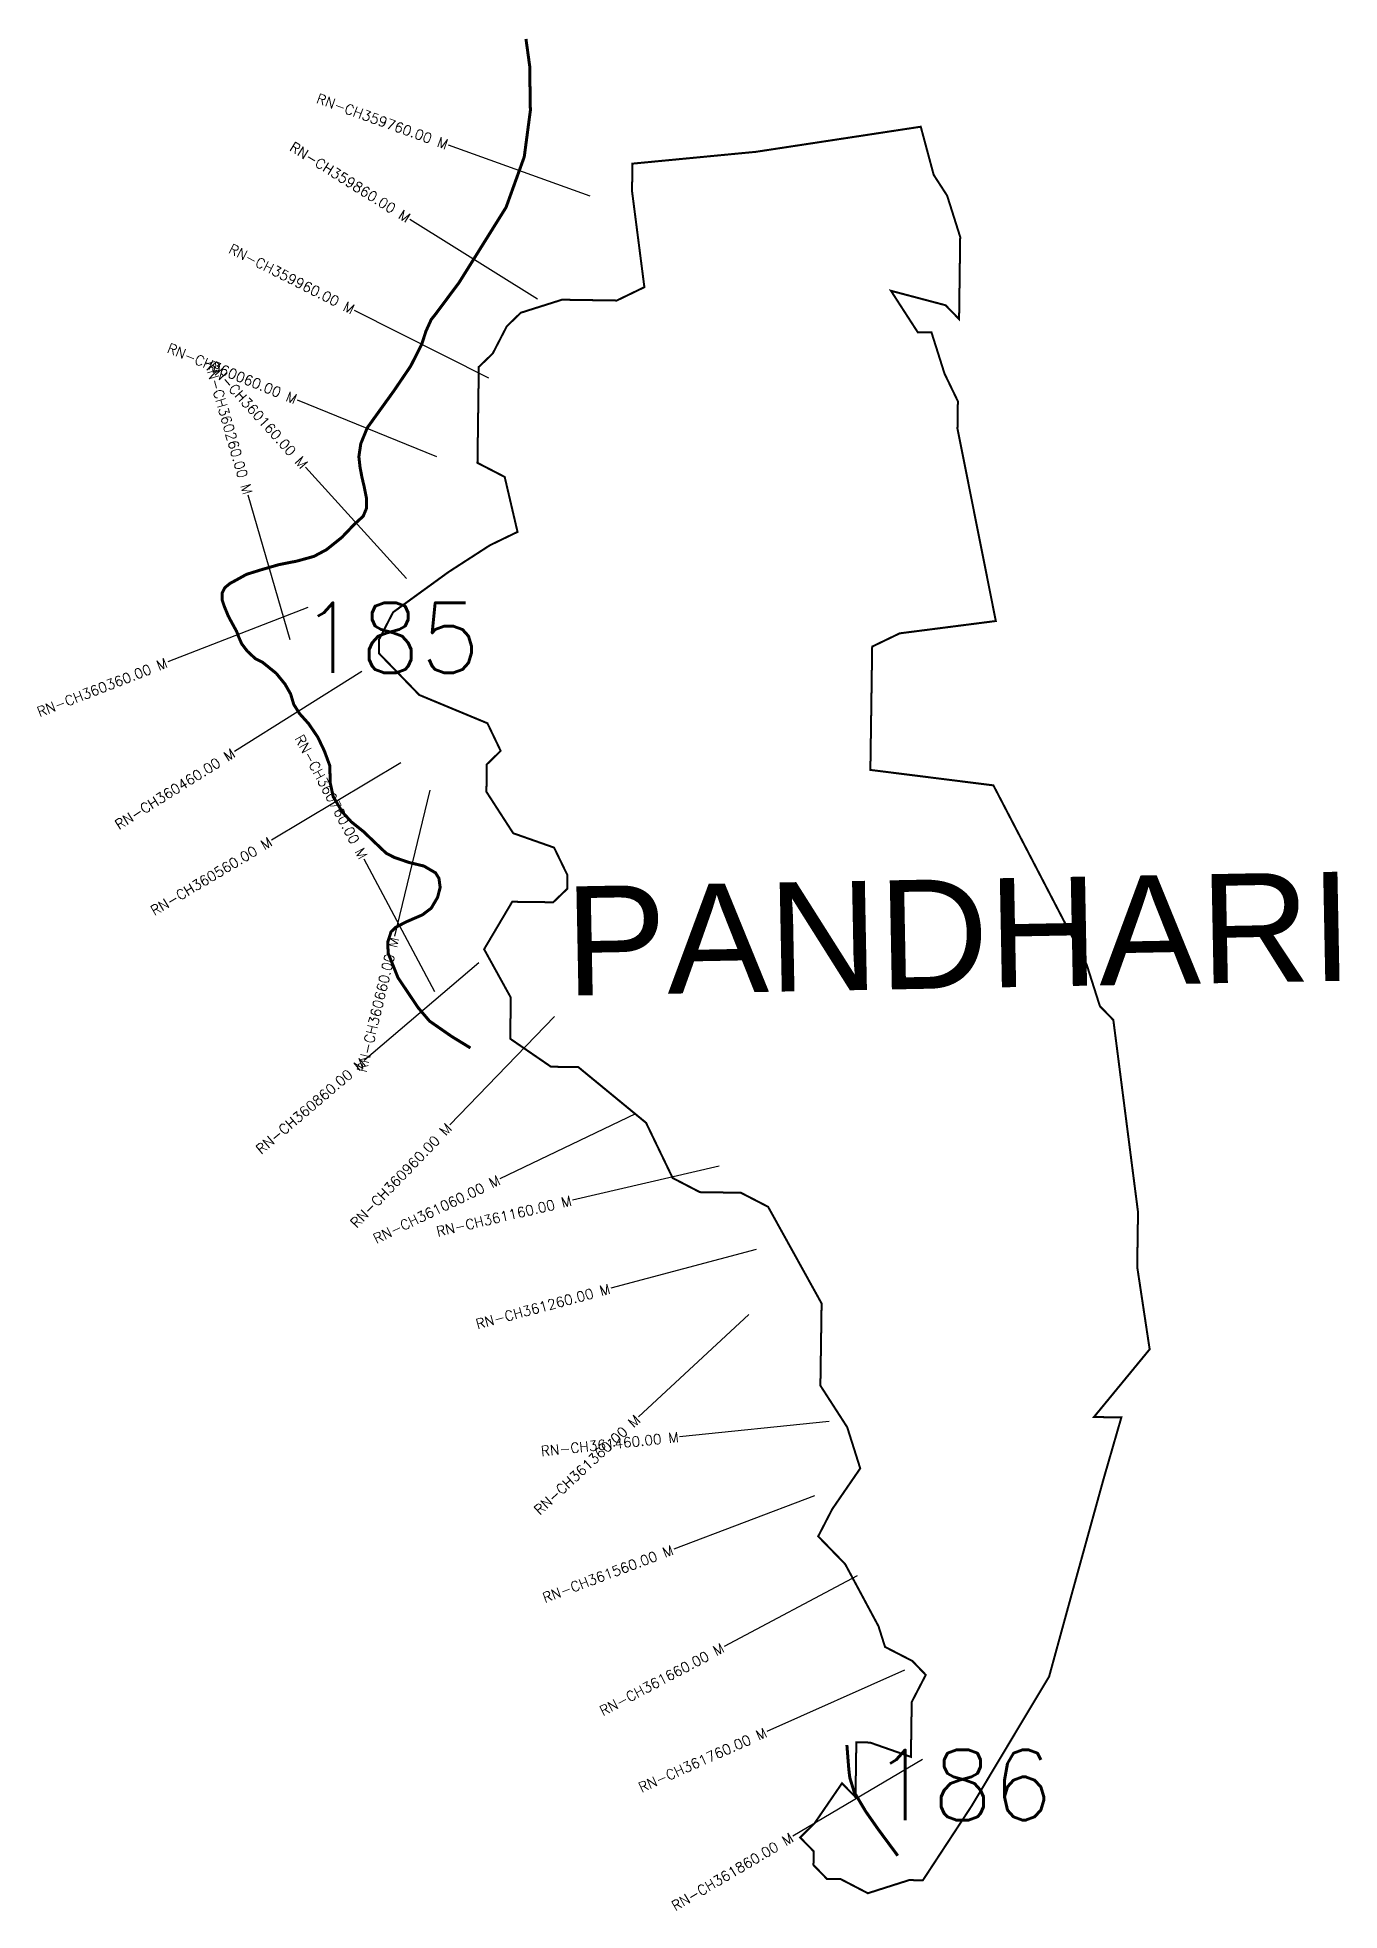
# Model space of a CAD drawing. Header units: metres. Extents: x 297133 to 298430, y 1972040 to 1973907.
import ezdxf
from ezdxf.enums import TextEntityAlignment as Align

# ---------------------------------------------------------------- set-up
doc = ezdxf.new("R2010")
doc.units = ezdxf.units.M
doc.header["$MEASUREMENT"] = 0
for name, color, linetype in [('CS', 134, 'Continuous'), ('CSMark', 6, 'Continuous'), ('NATURALLY PROTECTED', 3, 'Continuous'), ('VILLAGE NAME', 250, 'Continuous')]:
    doc.layers.add(name, color=color, linetype=linetype)
doc.styles.get("Standard").update_dxf_attribs({"font": 'simplex.shx'})

msp = doc.modelspace()

# ---------------------------------------------------------------- linework, layer by layer
at = {"color": 6, "const_width": 2, "flags": 128}
msp.add_lwpolyline([(297725.6, 1973780.9), (297848.7, 1973792.7), (298012.9, 1973817.7), (298025.8, 1973769.7), (298039.2, 1973749), (298052.2, 1973707.9), (298051.1, 1973626), (298037.6, 1973639.8), (297983.2, 1973654.2), (298009.9, 1973612.9), (298023.6, 1973612.7), (298036.6, 1973571.6), (298049.9, 1973544.1), (298049.5, 1973516.8), (298087.7, 1973325.1), (297991.9, 1973312.8), (297964.5, 1973299.6), (297962.7, 1973176.7), (298085.3, 1973161.3), (298178.3, 1972982.5), (298191.4, 1972941.3), (298204.8, 1972927.5), (298229.4, 1972736), (298228.6, 1972681.4), (298241, 1972599.3), (298185.5, 1972531.8), (298212.8, 1972531.4), (298195, 1972469.8), (298162.3, 1972351.5), (298140.8, 1972273.1), (298099.8, 1972204.7), (298063.8, 1972144.5), (298015, 1972070.1), (298001.3, 1972070.3), (297960.2, 1972057.2), (297933.1, 1972071.3), (297919.4, 1972071.5), (297906, 1972085.3), (297906.2, 1972099), (297892.7, 1972112.8), (297907, 1972126.8), (297934.4, 1972166.8), (297947.9, 1972153), (297948.7, 1972207.6), (297962.3, 1972207.4), (298003.1, 1972193.1), (298003.9, 1972247.8), (298017.9, 1972274.8), (298004.5, 1972288.7), (297977.3, 1972302.7), (297970.8, 1972323.3), (297937.6, 1972385.2), (297910.7, 1972412.9), (297924.7, 1972440), (297952.6, 1972480.6), (297939.6, 1972521.7), (297912.9, 1972563.1), (297914.1, 1972645), (297860.8, 1972741.3), (297833.7, 1972755.3), (297792.8, 1972755.9), (297765.7, 1972770), (297739.2, 1972825), (297671.7, 1972880.5), (297644.4, 1972880.9), (297603.8, 1972908.8), (297604.4, 1972949.8), (297577.8, 1972998), (297605.8, 1973045.3), (297646.7, 1973044.8), (297660.6, 1973058.2), (297660.8, 1973071.9), (297647.5, 1973099.3), (297606.8, 1973113.6), (297580.1, 1973154.9), (297580.5, 1973182.2), (297594.3, 1973195.7), (297581.1, 1973223.2), (297513.2, 1973251.4), (297472.9, 1973293), (297473.1, 1973306.7), (297487.1, 1973333.8), (297542.3, 1973373.9), (297583.6, 1973400.6), (297611.1, 1973413.9), (297598.3, 1973468.7), (297571.2, 1973482.7), (297572.5, 1973578.3), (297586.4, 1973591.7), (297600.4, 1973618.8), (297614.3, 1973632.3), (297655.4, 1973645.3), (297710, 1973644.5), (297737.5, 1973657.8), (297725.2, 1973753.5), (297725.6, 1973780.9)], dxfattribs=at)
at = {"layer": 'CS'}
for p, q in [((297683.4, 1973748.4), (297542.3, 1973799.3)), ((297630.9, 1973645.7), (297503.7, 1973725.2)), ((297582.5, 1973567), (297448.6, 1973634.5)), ((297530.6, 1973488.8), (297391.7, 1973545.3)), ((297500.6, 1973367.5), (297399.7, 1973478.5)), ((297384.5, 1973306.4), (297342.8, 1973450.5)), ((297402.3, 1973338.7), (297262.5, 1973284.3)), ((297456.1, 1973274.8), (297329.1, 1973195)), ((297494.7, 1973183.6), (297365.9, 1973106.6)), ((297523.8, 1973156.6), (297488.5, 1973010.9)), ((297528.6, 1972955.5), (297458.3, 1973087.9)), ((297572.6, 1972984.3), (297458.4, 1972887.1)), ((297647.9, 1972930.9), (297543.7, 1972822.9)), ((297728.8, 1972833.9), (297593.6, 1972769.1)), ((297811.9, 1972781.8), (297665.8, 1972747.8)), ((297848.9, 1972698.9), (297704.1, 1972660.1)), ((297841.5, 1972634.1), (297731.8, 1972531.9)), ((297921.8, 1972527.4), (297772.6, 1972512)), ((297907.1, 1972453.1), (297766.8, 1972400.2)), ((297949.4, 1972373.4), (297816.9, 1972303.1)), ((297996.6, 1972279.4), (297859.5, 1972218.4)), ((298014.6, 1972190.4), (297885.4, 1972114.1))]:
    msp.add_line(p, q, dxfattribs=at)
at = {"layer": 'NATURALLY PROTECTED', "const_width": 3, "flags": 128}
for points in [[(297619.5, 1973905.2), (297623.2, 1973878.3), (297623.9, 1973833.9), (297617.8, 1973787.7), (297599.7, 1973737.4), (297552.8, 1973662.3), (297529.4, 1973630.9), (297525.2, 1973625.7), (297519.9, 1973614.1), (297515.6, 1973600.8), (297504.6, 1973579.1), (297487.9, 1973554.5), (297461.4, 1973517.7), (297454.9, 1973501.8), (297453, 1973488.8), (297454.2, 1973478), (297456.2, 1973467.8), (297458.3, 1973458.9), (297460.6, 1973447.4), (297460.6, 1973437.4), (297457.3, 1973429.5), (297448.2, 1973421.2), (297436.2, 1973408.6), (297420.9, 1973396.3), (297408.2, 1973389.5), (297391.2, 1973384.8), (297373.4, 1973381.3), (297355.8, 1973376.2), (297341, 1973371.6), (297330.4, 1973365.7), (297324.5, 1973362.5), (297319.4, 1973358.3), (297316.8, 1973353), (297316.7, 1973346.2), (297318.9, 1973339.7), (297322.8, 1973330.2), (297326.3, 1973323.6), (297331.1, 1973314.9), (297333.4, 1973308.9), (297336.2, 1973302.4), (297341.8, 1973295.1), (297349.7, 1973287.7), (297357.1, 1973283.9), (297370.7, 1973272.9), (297379.4, 1973262.2), (297385, 1973252.4), (297388.1, 1973242), (297393.9, 1973232.8), (297402.9, 1973222.8), (297412.1, 1973209.3), (297418.7, 1973195.4), (297424, 1973181), (297424.5, 1973163.6), (297427.4, 1973150.1), (297436.5, 1973134.8), (297445.5, 1973124.9), (297457.8, 1973115.1), (297466.2, 1973107), (297480.3, 1973093.6), (297488.3, 1973089.5), (297503.2, 1973084.4), (297517.8, 1973080.9), (297529.4, 1973074.1), (297532.8, 1973068.6), (297534, 1973059.6), (297531.5, 1973049.8), (297525.1, 1973038.9), (297516.4, 1973032.3), (297500, 1973025.2), (297489.4, 1973019.6), (297485.1, 1973015.4), (297481.9, 1973005.5), (297482.1, 1972994.2), (297492, 1972969.6), (297512.1, 1972939.7), (297523.4, 1972926.4), (297545.4, 1972911.1), (297564.2, 1972899.6)], [(297939.3, 1972205), (297941.2, 1972180.8), (297942.2, 1972172.3), (297946.6, 1972158), (297958, 1972138.8), (297971.1, 1972120.1), (297990, 1972094.6)]]:
    msp.add_lwpolyline(points, dxfattribs=at)

# ---------------------------------------------------------------- texts
at = {"char_height": 70, "attachment_point": 1}
for s, insert in [('185', (297394.1, 1973343.3)), ('186', (297964.4, 1972200))]:
    msp.add_mtext_dynamic_manual_height_columns(s, width=95.172, gutter_width=1, heights=[0], dxfattribs=dict(at, insert=insert))
at = {"layer": 'CSMark'}
for s, rotation, p in [('RN-CH359760.00 M', 340.1896, (297541.4, 1973799.6)), ('RN-CH359860.00 M', 327.9795, (297502.8, 1973725.8)), ('RN-CH359960.00 M', 333.2379, (297447.7, 1973634.9)), ('RN-CH360060.00 M', 337.8608, (297390.7, 1973545.7)), ('RN-CH360260.00 M', 286.1481, (297342.5, 1973451.5)), ('RN-CH360160.00 M', 312.2559, (297399.1, 1973479.2)), ('RN-CH360360.00 M', 21.2624, (297261.5, 1973283.9)), ('RN-CH360760.00 M', 297.9643, (297457.8, 1973088.8)), ('RN-CH360460.00 M', 32.1681, (297328.2, 1973194.4)), ('RN-CH360560.00 M', 30.8816, (297365.1, 1973106.1)), ('RN-CH360660.00 M', 76.3806, (297488.2, 1973009.9)), ('RN-CH360860.00 M', 40.4172, (297457.6, 1972886.4)), ('RN-CH360960.00 M', 46.0434, (297543, 1972822.2)), ('RN-CH361060.00 M', 25.6272, (297592.7, 1972768.6)), ('RN-CH361160.00 M', 13.0853, (297664.8, 1972747.6)), ('RN-CH361260.00 M', 15.0023, (297703.1, 1972659.8)), ('RN-CH361360.00 M', 42.9504, (297731, 1972531.2)), ('RN-CH361460.00 M', 5.8965, (297771.6, 1972511.9)), ('RN-CH361560.00 M', 20.6514, (297765.8, 1972399.8)), ('RN-CH361660.00 M', 27.9289, (297816, 1972302.6)), ('RN-CH361760.00 M', 24.0012, (297858.6, 1972218)), ('RN-CH361860.00 M', 30.5837, (297884.6, 1972113.6))]:
    msp.add_text(s, height=10, rotation=rotation, dxfattribs=at).set_placement(p, align=Align.MIDDLE_RIGHT)
at = {"layer": 'VILLAGE NAME', "insert": (297657.3, 1973060.4), "char_height": 108.748, "attachment_point": 1, "rotation": 1.1028}
msp.add_mtext_dynamic_manual_height_columns('{\\fArial|b0|i0|c0|p34;PANDHARI}', width=1571.314, gutter_width=543.7, heights=[0], dxfattribs=at)

doc.saveas('drawing.dxf')
